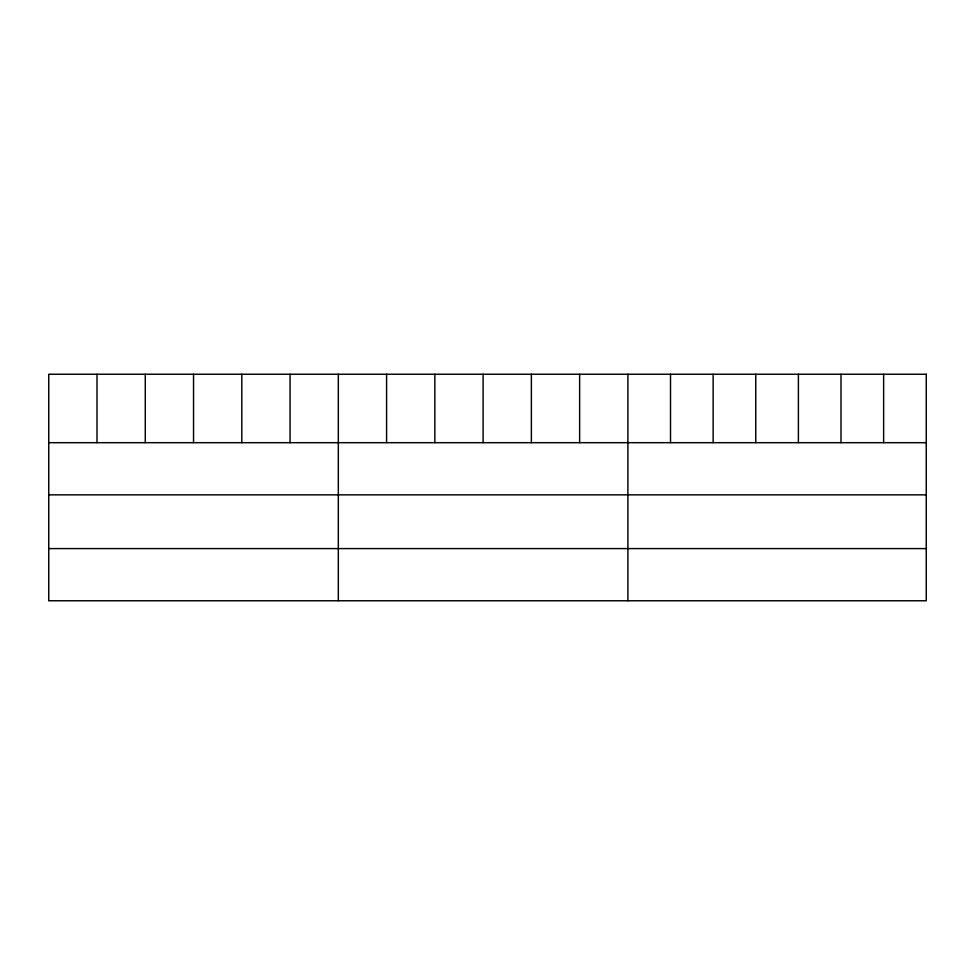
<?xml version="1.0" encoding="UTF-8"?>
<svg xmlns="http://www.w3.org/2000/svg" width="975" height="975" viewBox="0 0 975 975"><rect width="100%" height="100%" fill="white"/><g stroke="black" fill="none" stroke-linecap="round" stroke-linejoin="round"><path stroke-width="1.46" d="M48.75 442.687L926.25 442.687M48.75 494.849L926.25 494.849M48.75 548.596L926.25 548.596M883.63 374.242L883.63 442.687M841.011 374.242L841.011 442.687M798.391 374.242L798.391 442.687M755.759 374.242L755.759 442.687M713.139 374.242L713.139 442.687M670.52 374.242L670.52 442.687M627.9 374.242L627.9 600.758M579.638 374.242L579.638 442.687M531.375 374.242L531.375 442.687M483.112 374.242L483.112 442.687M434.85 374.242L434.85 442.687M386.587 374.242L386.587 442.687M338.325 374.242L338.325 600.758M290.062 374.242L290.062 442.687M241.8 374.242L241.8 442.687M193.538 374.242L193.538 442.687M145.275 374.242L145.275 442.687M97.012 374.242L97.012 442.687M926.25 374.242L48.75 374.242L48.75 600.758L926.25 600.758L926.25 374.242"/></g></svg>
